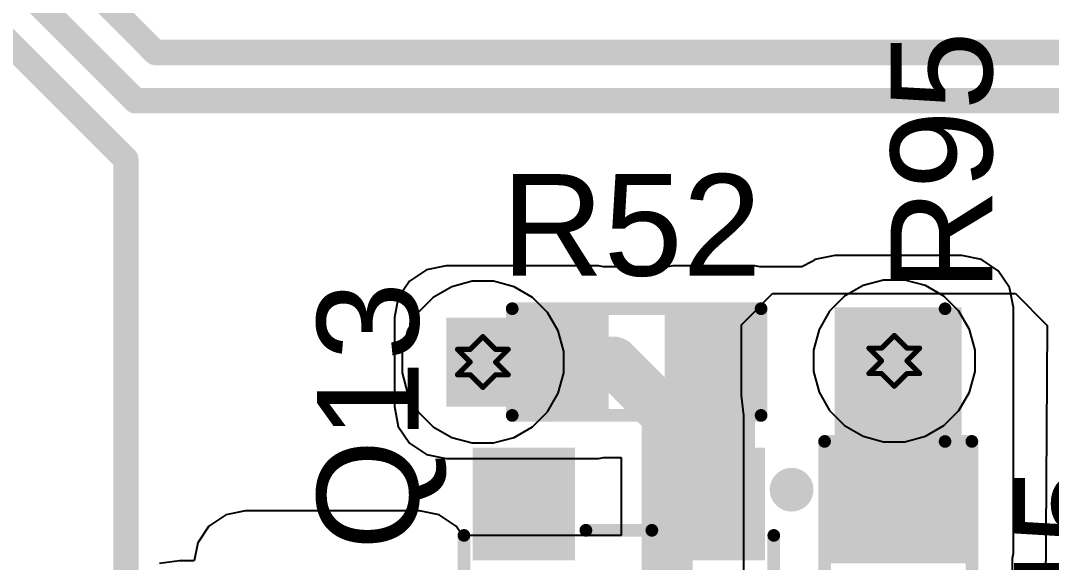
# Model space of a CAD drawing. Header units: inches. Extents: x -3 to 5437, y -3 to 5435.
# Drawn here: x 114.05 to 124.36, y 41.61 to 47.03 of the extents above; entities that cross this region are included whole.
import ezdxf

# ---------------------------------------------------------------- set-up
doc = ezdxf.new("R2010")
doc.units = ezdxf.units.IN
for name, color, linetype in [('Bottom Layer', 5, 'Continuous'), ('Bottom Solder', 6, 'Continuous'), ('Drill Drawing', 1, 'Continuous'), ('GND', 16, 'Continuous'), ('PWR', 76, 'Continuous'), ('Top Layer', 1, 'Continuous'), ('Top Overlay', 2, 'Continuous'), ('Top Paste', 8, 'Continuous'), ('Top Solder', 216, 'Continuous'), ('Via Holes', 16, 'Continuous')]:
    doc.layers.add(name, color=color, linetype=linetype)
doc.styles.add('Arial', font='', dxfattribs={"height": 0.2})
doc.styles.get('Arial').set_extended_font_data('Arial')

# ---------------------------------------------------------------- blocks, each defined once
blk = doc.blocks.new('RES_0805_293')
at = {"layer": 'Top Layer'}
for points in [[(-1.524, 0.635), (-0.508, 0.635), (-0.508, -0.635), (-1.524, -0.635)], [(0.508, 0.635), (1.524, 0.635), (1.524, -0.635), (0.508, -0.635)]]:
    blk.add_hatch(color=1, dxfattribs=at).paths.add_polyline_path(points)
at = {"layer": 'Top Paste'}
for points in [[(-1.524, 0.635), (-0.508, 0.635), (-0.508, -0.635), (-1.524, -0.635)], [(0.508, 0.635), (1.524, 0.635), (1.524, -0.635), (0.508, -0.635)]]:
    blk.add_hatch(color=8, dxfattribs=at).paths.add_polyline_path(points)
at = {"layer": 'Top Solder'}
for points in [[(-1.6256, 0.7366), (-0.4064, 0.7366), (-0.4064, -0.7366), (-1.6256, -0.7366)], [(0.4064, 0.7366), (1.6256, 0.7366), (1.6256, -0.7366), (0.4064, -0.7366)]]:
    blk.add_hatch(color=216, dxfattribs=at).paths.add_polyline_path(points)
at = {"layer": 'Top Overlay'}
for points in [[(-1.6256, 0.7366, 0.127, 0.127, 0), (1.6256, 0.7366, 0.127, 0.127, 0)], [(-1.6256, 0.7366, 0.127, 0.127, 0), (-1.6256, -0.7366, 0.127, 0.127, 0)], [(1.6256, 0.7366, 0.127, 0.127, 0), (1.6256, -0.7366, 0.127, 0.127, 0)], [(-1.6256, -0.7366, 0.127, 0.127, 0), (1.6256, -0.7366, 0.127, 0.127, 0)]]:
    blk.add_lwpolyline(points, format="xyseb", dxfattribs=at)
for points in [[(-1.65735, 0.7366, 0.0635, 0.0635, 1), (-1.59385, 0.7366, 0.0635, 0.0635, 1)], [(-1.65735, 0.7366, 0.0635, 0.0635, 1), (-1.59385, 0.7366, 0.0635, 0.0635, 1)], [(1.59385, 0.7366, 0.0635, 0.0635, 1), (1.65735, 0.7366, 0.0635, 0.0635, 1)], [(1.59385, 0.7366, 0.0635, 0.0635, 1), (1.65735, 0.7366, 0.0635, 0.0635, 1)], [(-1.65735, -0.7366, 0.0635, 0.0635, 1), (-1.59385, -0.7366, 0.0635, 0.0635, 1)], [(-1.65735, -0.7366, 0.0635, 0.0635, 1), (-1.59385, -0.7366, 0.0635, 0.0635, 1)], [(1.59385, -0.7366, 0.0635, 0.0635, 1), (1.65735, -0.7366, 0.0635, 0.0635, 1)], [(1.59385, -0.7366, 0.0635, 0.0635, 1), (1.65735, -0.7366, 0.0635, 0.0635, 1)]]:
    blk.add_lwpolyline(points, format="xyseb", close=True, dxfattribs=at)
blk = doc.blocks.new('RES_0603_419')
at = {"layer": 'Top Layer'}
for points in [[(-0.381, 0.4445), (-0.381, -0.4445), (-1.143, -0.4445), (-1.143, 0.4445)], [(1.143, 0.4445), (1.143, -0.4445), (0.381, -0.4445), (0.381, 0.4445)]]:
    blk.add_hatch(color=1, dxfattribs=at).paths.add_polyline_path(points)
at = {"layer": 'Top Paste'}
for points in [[(-0.381, 0.4445), (-0.381, -0.4445), (-1.143, -0.4445), (-1.143, 0.4445)], [(1.143, 0.4445), (1.143, -0.4445), (0.381, -0.4445), (0.381, 0.4445)]]:
    blk.add_hatch(color=8, dxfattribs=at).paths.add_polyline_path(points)
at = {"layer": 'Top Solder'}
for points in [[(-0.2794, 0.5461), (-0.2794, -0.5461), (-1.2446, -0.5461), (-1.2446, 0.5461)], [(1.2446, 0.5461), (1.2446, -0.5461), (0.2794, -0.5461), (0.2794, 0.5461)]]:
    blk.add_hatch(color=216, dxfattribs=at).paths.add_polyline_path(points)
at = {"layer": 'Top Overlay'}
for points in [[(-1.2446, 0.5334, 0.127, 0.127, 0), (-1.2446, -0.5334, 0.127, 0.127, 0)], [(1.2446, 0.5334, 0.127, 0.127, 0), (-1.2446, 0.5334, 0.127, 0.127, 0)], [(1.2446, 0.5334, 0.127, 0.127, 0), (1.2446, -0.5334, 0.127, 0.127, 0)], [(1.2446, -0.5334, 0.127, 0.127, 0), (-1.2446, -0.5334, 0.127, 0.127, 0)]]:
    blk.add_lwpolyline(points, format="xyseb", dxfattribs=at)
for points in [[(-1.27635, 0.5334, 0.0635, 0.0635, 1), (-1.21285, 0.5334, 0.0635, 0.0635, 1)], [(-1.27635, 0.5334, 0.0635, 0.0635, 1), (-1.21285, 0.5334, 0.0635, 0.0635, 1)], [(1.21285, 0.5334, 0.0635, 0.0635, 1), (1.27635, 0.5334, 0.0635, 0.0635, 1)], [(1.21285, 0.5334, 0.0635, 0.0635, 1), (1.27635, 0.5334, 0.0635, 0.0635, 1)], [(-1.27635, -0.5334, 0.0635, 0.0635, 1), (-1.21285, -0.5334, 0.0635, 0.0635, 1)], [(-1.27635, -0.5334, 0.0635, 0.0635, 1), (-1.21285, -0.5334, 0.0635, 0.0635, 1)], [(1.21285, -0.5334, 0.0635, 0.0635, 1), (1.27635, -0.5334, 0.0635, 0.0635, 1)], [(1.21285, -0.5334, 0.0635, 0.0635, 1), (1.27635, -0.5334, 0.0635, 0.0635, 1)]]:
    blk.add_lwpolyline(points, format="xyseb", close=True, dxfattribs=at)
blk = doc.blocks.new('SOT_23_453')
at = {"layer": 'Top Layer'}
for points in [[(-0.41, 1.46), (0.41, 1.46), (0.41, 0.54), (-0.41, 0.54)], [(-1.36, -0.54), (-0.54, -0.54), (-0.54, -1.46), (-1.36, -1.46)], [(0.54, -0.54), (1.36, -0.54), (1.36, -1.46), (0.54, -1.46)]]:
    blk.add_hatch(color=1, dxfattribs=at).paths.add_polyline_path(points)
at = {"layer": 'Top Paste'}
for points in [[(-0.41, 1.46), (0.41, 1.46), (0.41, 0.54), (-0.41, 0.54)], [(-1.36, -0.54), (-0.54, -0.54), (-0.54, -1.46), (-1.36, -1.46)], [(0.54, -0.54), (1.36, -0.54), (1.36, -1.46), (0.54, -1.46)]]:
    blk.add_hatch(color=8, dxfattribs=at).paths.add_polyline_path(points)
at = {"layer": 'Top Solder'}
for points in [[(-0.512, 1.562), (0.512, 1.562), (0.512, 0.438), (-0.512, 0.438)], [(-1.462, -0.438), (-0.438, -0.438), (-0.438, -1.562), (-1.462, -1.562)], [(0.438, -0.438), (1.462, -0.438), (1.462, -1.562), (0.438, -1.562)]]:
    blk.add_hatch(color=216, dxfattribs=at).paths.add_polyline_path(points)
at = {"layer": 'Top Overlay'}
for points in [[(-0.61, 0.737, 0.127, 0.127, 0), (-1.549, 0.737, 0.127, 0.127, 0)], [(-1.549, 0.737, 0.127, 0.127, 0), (-1.549, -0.686, 0.127, 0.127, 0)], [(1.549, 0.737, 0.127, 0.127, 0), (0.61, 0.737, 0.127, 0.127, 0)], [(1.549, 0.737, 0.127, 0.127, 0), (1.549, -0.686, 0.127, 0.127, 0)], [(0.33, -0.737, 0.127, 0.127, 0), (-0.33, -0.737, 0.127, 0.127, 0)]]:
    blk.add_lwpolyline(points, format="xyseb", dxfattribs=at)
for points in [[(-1.581, 0.737, 0.0635, 0.0635, 1), (-1.518, 0.737, 0.0635, 0.0635, 1)], [(-1.581, 0.737, 0.0635, 0.0635, 1), (-1.518, 0.737, 0.0635, 0.0635, 1)], [(-0.641, 0.737, 0.0635, 0.0635, 1), (-0.578, 0.737, 0.0635, 0.0635, 1)], [(0.578, 0.737, 0.0635, 0.0635, 1), (0.641, 0.737, 0.0635, 0.0635, 1)], [(1.518, 0.737, 0.0635, 0.0635, 1), (1.581, 0.737, 0.0635, 0.0635, 1)], [(1.518, 0.737, 0.0635, 0.0635, 1), (1.581, 0.737, 0.0635, 0.0635, 1)], [(-1.581, -0.686, 0.0635, 0.0635, 1), (-1.518, -0.686, 0.0635, 0.0635, 1)], [(-0.362, -0.737, 0.0635, 0.0635, 1), (-0.298, -0.737, 0.0635, 0.0635, 1)], [(0.298, -0.737, 0.0635, 0.0635, 1), (0.362, -0.737, 0.0635, 0.0635, 1)], [(1.518, -0.686, 0.0635, 0.0635, 1), (1.581, -0.686, 0.0635, 0.0635, 1)], [(-1.636, -1.143, 0.254, 0.254, 1), (-1.819, -1.143, 0.254, 0.254, 1)], [(-1.882, -1.143, 0.127, 0.127, 1), (-1.755, -1.143, 0.127, 0.127, 1)], [(-1.699, -1.143, 0.127, 0.127, 1), (-1.572, -1.143, 0.127, 0.127, 1)]]:
    blk.add_lwpolyline(points, format="xyseb", close=True, dxfattribs=at)

msp = doc.modelspace()

# ---------------------------------------------------------------- hatches: boundary and pattern name
at = {"layer": 'Bottom Layer'}
h = msp.add_hatch(color=5, dxfattribs=at)
edge = h.paths.add_edge_path()
edge.add_arc((122.792, 43.625), 0.3, 0, 360)
h = msp.add_hatch(color=5, dxfattribs=at)
edge = h.paths.add_edge_path()
edge.add_arc((118.677, 43.613), 0.3, 0, 360)
at = {"layer": 'Bottom Solder'}
h = msp.add_hatch(color=6, dxfattribs=at)
edge = h.paths.add_edge_path()
edge.add_arc((118.677, 43.613), 0.15, 0, 360)
h = msp.add_hatch(color=6, dxfattribs=at)
edge = h.paths.add_edge_path()
edge.add_arc((122.792, 43.625), 0.15, 0, 360)
at = {"layer": 'GND'}
h = msp.add_hatch(color=16, dxfattribs=at)
edge = h.paths.add_edge_path()
edge.add_arc((122.792, 43.625), 0.3, 0, 360)
h = msp.add_hatch(color=16, dxfattribs=at)
edge = h.paths.add_edge_path()
edge.add_arc((118.677, 43.613), 0.3, 0, 360)
at = {"layer": 'PWR'}
h = msp.add_hatch(color=76, dxfattribs=at)
edge = h.paths.add_edge_path()
edge.add_arc((122.792, 43.625), 0.3, 0, 360)
h = msp.add_hatch(color=76, dxfattribs=at)
edge = h.paths.add_edge_path()
edge.add_arc((118.677, 43.613), 0.3, 0, 360)
at = {"layer": 'Top Layer'}
for points in [[(122.196, 41.702), (123.466, 41.702), (123.466, 44.159), (122.196, 44.159)], [(118.31, 43.168), (119.834, 43.168), (119.834, 44.057), (118.31, 44.057)], [(120.577, 41.734), (121.397, 41.734), (121.397, 44.057), (120.577, 44.057)]]:
    msp.add_hatch(color=1, dxfattribs=at).paths.add_polyline_path(points)
h = msp.add_hatch(color=1, dxfattribs=at)
edge = h.paths.add_edge_path()
edge.add_arc((122.792, 43.625), 0.3, 0, 360)
h = msp.add_hatch(color=1, dxfattribs=at)
edge = h.paths.add_edge_path()
edge.add_arc((118.677, 43.613), 0.3, 0, 360)
at = {"layer": 'Top Solder'}
h = msp.add_hatch(color=216, dxfattribs=at)
edge = h.paths.add_edge_path()
edge.add_arc((118.677, 43.613), 0.15, 0, 360)
h = msp.add_hatch(color=216, dxfattribs=at)
edge = h.paths.add_edge_path()
edge.add_arc((122.792, 43.625), 0.15, 0, 360)
at = {"layer": 'Via Holes'}
h = msp.add_hatch(color=7, dxfattribs=at)
edge = h.paths.add_edge_path()
edge.add_arc((118.677, 43.613), 0.15, 0, 360)
h = msp.add_hatch(color=7, dxfattribs=at)
edge = h.paths.add_edge_path()
edge.add_arc((122.792, 43.625), 0.15, 0, 360)

# ---------------------------------------------------------------- linework, layer by layer
at = {"layer": 'Bottom Layer'}
for p, q in [((121.262, 43.986), (121.574, 44.298)), ((121.574, 44.298), (124.003, 44.298)), ((124.003, 44.298), (124.321, 43.979)), ((121.262, 43.278), (121.262, 43.986)), ((124.321, 43.979), (124.282, 38.075)), ((121.288, 43.079), (121.262, 43.278)), ((121.288, 36.936), (121.288, 43.079))]:
    msp.add_line(p, q, dxfattribs=at)
for points in [[(113.66, 48.45, 0.254, 0.254, 0), (115.402, 46.708, 0.254, 0.254, 0)], [(113.229, 48.199, 0.254, 0.254, 0), (115.203, 46.225, 0.254, 0.254, 0)], [(112.797, 47.95, 0.254, 0.254, 0), (115.107, 45.639, 0.254, 0.254, 0)], [(115.402, 46.708, 0.254, 0.254, 0), (125.733, 46.708, 0.254, 0.254, 0)], [(115.203, 46.225, 0.254, 0.254, 0), (125.533, 46.225, 0.254, 0.254, 0)], [(115.107, 37.644, 0.254, 0.254, 0), (115.107, 45.639, 0.254, 0.254, 0)], [(118.677, 43.613, 0.508, 0.508, 0), (119.986, 43.613, 0.508, 0.508, 0)], [(119.986, 43.613, 0.508, 0.508, 0), (120.52, 43.079, 0.508, 0.508, 0)], [(120.52, 36.682, 0.508, 0.508, 0), (120.52, 43.079, 0.508, 0.508, 0)]]:
    msp.add_lwpolyline(points, format="xyseb", dxfattribs=at)
for points in [[(115.339, 46.708, 0.127, 0.127, 1), (115.466, 46.708, 0.127, 0.127, 1)], [(115.339, 46.708, 0.127, 0.127, 1), (115.466, 46.708, 0.127, 0.127, 1)], [(115.139, 46.225, 0.127, 0.127, 1), (115.266, 46.225, 0.127, 0.127, 1)], [(115.139, 46.225, 0.127, 0.127, 1), (115.266, 46.225, 0.127, 0.127, 1)], [(115.043, 45.639, 0.127, 0.127, 1), (115.17, 45.639, 0.127, 0.127, 1)], [(115.043, 45.639, 0.127, 0.127, 1), (115.17, 45.639, 0.127, 0.127, 1)], [(118.55, 43.613, 0.254, 0.254, 1), (118.804, 43.613, 0.254, 0.254, 1)], [(119.859, 43.613, 0.254, 0.254, 1), (120.113, 43.613, 0.254, 0.254, 1)], [(119.859, 43.613, 0.254, 0.254, 1), (120.113, 43.613, 0.254, 0.254, 1)], [(120.393, 43.079, 0.254, 0.254, 1), (120.647, 43.079, 0.254, 0.254, 1)], [(120.393, 43.079, 0.254, 0.254, 1), (120.647, 43.079, 0.254, 0.254, 1)]]:
    msp.add_lwpolyline(points, format="xyseb", close=True, dxfattribs=at)
at = {"layer": 'Drill Drawing'}
for points in [[(118.55, 43.74, 0.0508, 0.0508, 0), (118.677, 43.867, 0.0508, 0.0508, 0)], [(118.677, 43.867, 0.0508, 0.0508, 0), (118.804, 43.74, 0.0508, 0.0508, 0)], [(122.665, 43.752, 0.0508, 0.0508, 0), (122.792, 43.879, 0.0508, 0.0508, 0)], [(122.792, 43.879, 0.0508, 0.0508, 0), (122.919, 43.752, 0.0508, 0.0508, 0)], [(118.423, 43.74, 0.0508, 0.0508, 0), (118.55, 43.613, 0.0508, 0.0508, 0)], [(118.423, 43.74, 0.0508, 0.0508, 0), (118.55, 43.74, 0.0508, 0.0508, 0)], [(118.804, 43.74, 0.0508, 0.0508, 0), (118.931, 43.74, 0.0508, 0.0508, 0)], [(118.804, 43.613, 0.0508, 0.0508, 0), (118.931, 43.74, 0.0508, 0.0508, 0)], [(122.538, 43.752, 0.0508, 0.0508, 0), (122.665, 43.625, 0.0508, 0.0508, 0)], [(122.538, 43.752, 0.0508, 0.0508, 0), (122.665, 43.752, 0.0508, 0.0508, 0)], [(122.919, 43.752, 0.0508, 0.0508, 0), (123.046, 43.752, 0.0508, 0.0508, 0)], [(122.919, 43.625, 0.0508, 0.0508, 0), (123.046, 43.752, 0.0508, 0.0508, 0)], [(118.423, 43.486, 0.0508, 0.0508, 0), (118.55, 43.613, 0.0508, 0.0508, 0)], [(118.804, 43.613, 0.0508, 0.0508, 0), (118.931, 43.486, 0.0508, 0.0508, 0)], [(122.538, 43.498, 0.0508, 0.0508, 0), (122.665, 43.625, 0.0508, 0.0508, 0)], [(122.919, 43.625, 0.0508, 0.0508, 0), (123.046, 43.498, 0.0508, 0.0508, 0)], [(118.423, 43.486, 0.0508, 0.0508, 0), (118.55, 43.486, 0.0508, 0.0508, 0)], [(118.55, 43.486, 0.0508, 0.0508, 0), (118.677, 43.359, 0.0508, 0.0508, 0)], [(118.677, 43.359, 0.0508, 0.0508, 0), (118.804, 43.486, 0.0508, 0.0508, 0)], [(118.804, 43.486, 0.0508, 0.0508, 0), (118.931, 43.486, 0.0508, 0.0508, 0)], [(122.538, 43.498, 0.0508, 0.0508, 0), (122.665, 43.498, 0.0508, 0.0508, 0)], [(122.665, 43.498, 0.0508, 0.0508, 0), (122.792, 43.371, 0.0508, 0.0508, 0)], [(122.792, 43.371, 0.0508, 0.0508, 0), (122.919, 43.498, 0.0508, 0.0508, 0)], [(122.919, 43.498, 0.0508, 0.0508, 0), (123.046, 43.498, 0.0508, 0.0508, 0)]]:
    msp.add_lwpolyline(points, format="xyseb", dxfattribs=at)
for points in [[(118.664, 43.867, 0.0254, 0.0254, 1), (118.69, 43.867, 0.0254, 0.0254, 1)], [(118.664, 43.867, 0.0254, 0.0254, 1), (118.69, 43.867, 0.0254, 0.0254, 1)], [(122.779, 43.879, 0.0254, 0.0254, 1), (122.804, 43.879, 0.0254, 0.0254, 1)], [(122.779, 43.879, 0.0254, 0.0254, 1), (122.804, 43.879, 0.0254, 0.0254, 1)], [(118.41, 43.74, 0.0254, 0.0254, 1), (118.436, 43.74, 0.0254, 0.0254, 1)], [(118.41, 43.74, 0.0254, 0.0254, 1), (118.436, 43.74, 0.0254, 0.0254, 1)], [(118.537, 43.74, 0.0254, 0.0254, 1), (118.563, 43.74, 0.0254, 0.0254, 1)], [(118.537, 43.74, 0.0254, 0.0254, 1), (118.563, 43.74, 0.0254, 0.0254, 1)], [(118.791, 43.74, 0.0254, 0.0254, 1), (118.817, 43.74, 0.0254, 0.0254, 1)], [(118.791, 43.74, 0.0254, 0.0254, 1), (118.817, 43.74, 0.0254, 0.0254, 1)], [(118.918, 43.74, 0.0254, 0.0254, 1), (118.944, 43.74, 0.0254, 0.0254, 1)], [(118.918, 43.74, 0.0254, 0.0254, 1), (118.944, 43.74, 0.0254, 0.0254, 1)], [(122.525, 43.752, 0.0254, 0.0254, 1), (122.55, 43.752, 0.0254, 0.0254, 1)], [(122.525, 43.752, 0.0254, 0.0254, 1), (122.55, 43.752, 0.0254, 0.0254, 1)], [(122.652, 43.752, 0.0254, 0.0254, 1), (122.677, 43.752, 0.0254, 0.0254, 1)], [(122.652, 43.752, 0.0254, 0.0254, 1), (122.677, 43.752, 0.0254, 0.0254, 1)], [(122.906, 43.752, 0.0254, 0.0254, 1), (122.931, 43.752, 0.0254, 0.0254, 1)], [(122.906, 43.752, 0.0254, 0.0254, 1), (122.931, 43.752, 0.0254, 0.0254, 1)], [(123.033, 43.752, 0.0254, 0.0254, 1), (123.058, 43.752, 0.0254, 0.0254, 1)], [(123.033, 43.752, 0.0254, 0.0254, 1), (123.058, 43.752, 0.0254, 0.0254, 1)], [(118.537, 43.613, 0.0254, 0.0254, 1), (118.563, 43.613, 0.0254, 0.0254, 1)], [(118.537, 43.613, 0.0254, 0.0254, 1), (118.563, 43.613, 0.0254, 0.0254, 1)], [(118.791, 43.613, 0.0254, 0.0254, 1), (118.817, 43.613, 0.0254, 0.0254, 1)], [(118.791, 43.613, 0.0254, 0.0254, 1), (118.817, 43.613, 0.0254, 0.0254, 1)], [(122.652, 43.625, 0.0254, 0.0254, 1), (122.677, 43.625, 0.0254, 0.0254, 1)], [(122.652, 43.625, 0.0254, 0.0254, 1), (122.677, 43.625, 0.0254, 0.0254, 1)], [(122.906, 43.625, 0.0254, 0.0254, 1), (122.931, 43.625, 0.0254, 0.0254, 1)], [(122.906, 43.625, 0.0254, 0.0254, 1), (122.931, 43.625, 0.0254, 0.0254, 1)], [(118.41, 43.486, 0.0254, 0.0254, 1), (118.436, 43.486, 0.0254, 0.0254, 1)], [(118.41, 43.486, 0.0254, 0.0254, 1), (118.436, 43.486, 0.0254, 0.0254, 1)], [(118.537, 43.486, 0.0254, 0.0254, 1), (118.563, 43.486, 0.0254, 0.0254, 1)], [(118.537, 43.486, 0.0254, 0.0254, 1), (118.563, 43.486, 0.0254, 0.0254, 1)], [(118.791, 43.486, 0.0254, 0.0254, 1), (118.817, 43.486, 0.0254, 0.0254, 1)], [(118.791, 43.486, 0.0254, 0.0254, 1), (118.817, 43.486, 0.0254, 0.0254, 1)], [(118.918, 43.486, 0.0254, 0.0254, 1), (118.944, 43.486, 0.0254, 0.0254, 1)], [(118.918, 43.486, 0.0254, 0.0254, 1), (118.944, 43.486, 0.0254, 0.0254, 1)], [(122.525, 43.498, 0.0254, 0.0254, 1), (122.55, 43.498, 0.0254, 0.0254, 1)], [(122.525, 43.498, 0.0254, 0.0254, 1), (122.55, 43.498, 0.0254, 0.0254, 1)], [(122.652, 43.498, 0.0254, 0.0254, 1), (122.677, 43.498, 0.0254, 0.0254, 1)], [(122.652, 43.498, 0.0254, 0.0254, 1), (122.677, 43.498, 0.0254, 0.0254, 1)], [(122.906, 43.498, 0.0254, 0.0254, 1), (122.931, 43.498, 0.0254, 0.0254, 1)], [(122.906, 43.498, 0.0254, 0.0254, 1), (122.931, 43.498, 0.0254, 0.0254, 1)], [(123.033, 43.498, 0.0254, 0.0254, 1), (123.058, 43.498, 0.0254, 0.0254, 1)], [(123.033, 43.498, 0.0254, 0.0254, 1), (123.058, 43.498, 0.0254, 0.0254, 1)], [(118.664, 43.359, 0.0254, 0.0254, 1), (118.69, 43.359, 0.0254, 0.0254, 1)], [(118.664, 43.359, 0.0254, 0.0254, 1), (118.69, 43.359, 0.0254, 0.0254, 1)], [(122.779, 43.371, 0.0254, 0.0254, 1), (122.804, 43.371, 0.0254, 0.0254, 1)], [(122.779, 43.371, 0.0254, 0.0254, 1), (122.804, 43.371, 0.0254, 0.0254, 1)]]:
    msp.add_lwpolyline(points, format="xyseb", close=True, dxfattribs=at)
at = {"layer": 'GND'}
for p, q in [((122.685, 44.433), (122.48, 44.378)), ((122.898, 44.433), (122.685, 44.433)), ((123.103, 44.378), (122.898, 44.433)), ((118.365, 44.366), (118.181, 44.259)), ((118.571, 44.421), (118.365, 44.366)), ((118.783, 44.421), (118.571, 44.421)), ((118.989, 44.366), (118.783, 44.421)), ((119.173, 44.259), (118.989, 44.366)), ((122.48, 44.378), (122.295, 44.272)), ((123.288, 44.272), (123.103, 44.378)), ((118.181, 44.259), (118.03, 44.109)), ((119.324, 44.109), (119.173, 44.259)), ((122.295, 44.272), (122.145, 44.121)), ((123.438, 44.121), (123.288, 44.272)), ((118.03, 44.109), (117.924, 43.925)), ((119.43, 43.925), (119.324, 44.109)), ((122.145, 44.121), (122.039, 43.937)), ((123.544, 43.937), (123.438, 44.121)), ((117.924, 43.925), (117.869, 43.719)), ((119.485, 43.719), (119.43, 43.925)), ((122.039, 43.937), (121.984, 43.732)), ((123.6, 43.732), (123.544, 43.937)), ((117.869, 43.719), (117.869, 43.506)), ((119.485, 43.506), (119.485, 43.719)), ((121.984, 43.732), (121.984, 43.519)), ((123.6, 43.519), (123.6, 43.732)), ((117.869, 43.506), (117.924, 43.301)), ((119.43, 43.301), (119.485, 43.506)), ((121.984, 43.519), (122.039, 43.313)), ((123.544, 43.313), (123.6, 43.519)), ((117.924, 43.301), (118.03, 43.117)), ((119.324, 43.117), (119.43, 43.301)), ((122.039, 43.313), (122.145, 43.129)), ((123.438, 43.129), (123.544, 43.313)), ((118.03, 43.117), (118.181, 42.966)), ((119.173, 42.966), (119.324, 43.117)), ((122.145, 43.129), (122.295, 42.979)), ((123.288, 42.979), (123.438, 43.129)), ((118.181, 42.966), (118.365, 42.86)), ((118.989, 42.86), (119.173, 42.966)), ((122.295, 42.979), (122.48, 42.872)), ((123.103, 42.872), (123.288, 42.979)), ((118.365, 42.86), (118.571, 42.805)), ((118.571, 42.805), (118.783, 42.805)), ((118.783, 42.805), (118.989, 42.86)), ((122.48, 42.872), (122.685, 42.817)), ((122.685, 42.817), (122.898, 42.817)), ((122.898, 42.817), (123.103, 42.872))]:
    msp.add_line(p, q, dxfattribs=at)
at = {"layer": 'PWR'}
for p, q in [((122.685, 44.433), (122.48, 44.378)), ((122.898, 44.433), (122.685, 44.433)), ((123.103, 44.378), (122.898, 44.433)), ((118.365, 44.366), (118.181, 44.259)), ((118.571, 44.421), (118.365, 44.366)), ((118.783, 44.421), (118.571, 44.421)), ((118.989, 44.366), (118.783, 44.421)), ((119.173, 44.259), (118.989, 44.366)), ((122.48, 44.378), (122.295, 44.272)), ((123.288, 44.272), (123.103, 44.378)), ((118.181, 44.259), (118.03, 44.109)), ((119.324, 44.109), (119.173, 44.259)), ((122.295, 44.272), (122.145, 44.121)), ((123.438, 44.121), (123.288, 44.272)), ((118.03, 44.109), (117.924, 43.925)), ((119.43, 43.925), (119.324, 44.109)), ((122.145, 44.121), (122.039, 43.937)), ((123.544, 43.937), (123.438, 44.121)), ((117.924, 43.925), (117.869, 43.719)), ((119.485, 43.719), (119.43, 43.925)), ((122.039, 43.937), (121.984, 43.732)), ((123.6, 43.732), (123.544, 43.937)), ((117.869, 43.719), (117.869, 43.506)), ((119.485, 43.506), (119.485, 43.719)), ((121.984, 43.732), (121.984, 43.519)), ((123.6, 43.519), (123.6, 43.732)), ((117.869, 43.506), (117.924, 43.301)), ((119.43, 43.301), (119.485, 43.506)), ((121.984, 43.519), (122.039, 43.313)), ((123.544, 43.313), (123.6, 43.519)), ((117.924, 43.301), (118.03, 43.117)), ((119.324, 43.117), (119.43, 43.301)), ((122.039, 43.313), (122.145, 43.129)), ((123.438, 43.129), (123.544, 43.313)), ((118.03, 43.117), (118.181, 42.966)), ((119.173, 42.966), (119.324, 43.117)), ((122.145, 43.129), (122.295, 42.979)), ((123.288, 42.979), (123.438, 43.129)), ((118.181, 42.966), (118.365, 42.86)), ((118.989, 42.86), (119.173, 42.966)), ((122.295, 42.979), (122.48, 42.872)), ((123.103, 42.872), (123.288, 42.979)), ((118.365, 42.86), (118.571, 42.805)), ((118.571, 42.805), (118.783, 42.805)), ((118.783, 42.805), (118.989, 42.86)), ((122.48, 42.872), (122.685, 42.817)), ((122.685, 42.817), (122.898, 42.817)), ((122.898, 42.817), (123.103, 42.872))]:
    msp.add_line(p, q, dxfattribs=at)
at = {"layer": 'Top Layer'}
for p, q in [((122.196, 44.677), (121.998, 44.637)), ((123.466, 44.677), (122.196, 44.677)), ((123.664, 44.637), (123.466, 44.677)), ((118.31, 44.575), (118.112, 44.536)), ((119.834, 44.575), (118.31, 44.575)), ((119.884, 44.565), (119.834, 44.575)), ((120.527, 44.565), (119.884, 44.565)), ((120.577, 44.575), (120.527, 44.565)), ((121.397, 44.575), (120.577, 44.575)), ((121.447, 44.565), (121.397, 44.575)), ((121.866, 44.565), (121.447, 44.565)), ((121.971, 44.619), (121.866, 44.565)), ((121.866, 44.565), (121.866, 44.565)), ((121.866, 44.565), (121.866, 44.565)), ((121.998, 44.637), (121.971, 44.619)), ((123.832, 44.525), (123.664, 44.637)), ((118.112, 44.536), (117.944, 44.423)), ((123.945, 44.357), (123.832, 44.525)), ((117.944, 44.423), (117.831, 44.255)), ((123.984, 44.159), (123.945, 44.357)), ((117.831, 44.255), (117.792, 44.057)), ((123.984, 41.702), (123.984, 44.159)), ((117.792, 44.057), (117.792, 43.168)), ((117.792, 43.168), (117.831, 42.97)), ((117.831, 42.97), (117.944, 42.802)), ((117.944, 42.802), (118.112, 42.69)), ((118.112, 42.69), (118.31, 42.65)), ((118.31, 42.65), (119.834, 42.65)), ((119.834, 42.65), (119.884, 42.66)), ((119.884, 42.66), (120.059, 42.66)), ((120.059, 42.66), (120.059, 41.879)), ((116.105, 42.086), (115.937, 41.974)), ((116.303, 42.126), (116.105, 42.086)), ((118.043, 42.126), (116.303, 42.126)), ((118.241, 42.086), (118.043, 42.126)), ((118.409, 41.974), (118.241, 42.086)), ((115.937, 41.974), (115.825, 41.806)), ((118.473, 41.879), (118.409, 41.974)), ((120.059, 41.879), (118.473, 41.879)), ((115.825, 41.806), (115.789, 41.626)), ((123.974, 41.652), (123.984, 41.702)), ((123.974, 41.084), (123.974, 41.652)), ((115.542, 41.613), (115.443, 41.6)), ((115.642, 41.626), (115.542, 41.613)), ((115.789, 41.626), (115.642, 41.626)), ((115.642, 41.626), (115.642, 41.626))]:
    msp.add_line(p, q, dxfattribs=at)
at = {"layer": 'Top Overlay'}
msp.add_lwpolyline([(123.299, 42.819, 0.127, 0.127, 0), (123.299, 44.146, 0.127, 0.127, 0)], format="xyseb", dxfattribs=at)
for points in [[(123.268, 44.146, 0.0635, 0.0635, 1), (123.331, 44.146, 0.0635, 0.0635, 1)], [(123.268, 42.819, 0.0635, 0.0635, 1), (123.331, 42.819, 0.0635, 0.0635, 1)]]:
    msp.add_lwpolyline(points, format="xyseb", close=True, dxfattribs=at)

# ---------------------------------------------------------------- block references
for name, p, rotation in [('RES_0603_419', (120.215, 43.613), 180), ('RES_0805_293', (122.831, 41.194), 90), ('SOT_23_453', (120.037, 41.194), 180)]:
    msp.add_blockref(name, p, dxfattribs=dict(rotation=rotation))

# ---------------------------------------------------------------- texts
at = {"layer": 'Top Overlay', "style": 'Arial'}
for s, p in [('R95', (123.771, 44.316)), ('Q13', (118.034, 41.733)), ('R45', (125.005, 39.968))]:
    msp.add_text(s, height=1.016, rotation=90, dxfattribs=at).set_placement(p)
msp.add_text('R52', height=1.016, dxfattribs=at).set_placement((118.861, 44.476))

doc.saveas('drawing.dxf')
